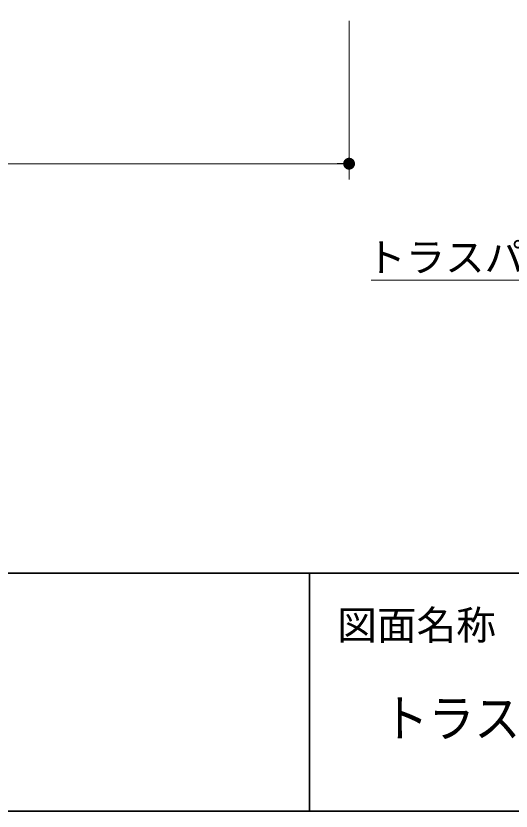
# Model space of a CAD drawing. Units: millimetres, scale not verified. Extents: x -3031 to 3031, y -1522 to 1522.
# Drawn here: x -2154 to -1842, y -1385 to -884 of the extents above; entities that cross this region are included whole.
import ezdxf
from ezdxf.enums import TextEntityAlignment as Align

# ---------------------------------------------------------------- set-up
doc = ezdxf.new("R2010")
doc.units = ezdxf.units.MM
doc.header["$LTSCALE"] = 10
for name, color, linetype, lineweight in [('0-0_1図面枠', 7, 'Continuous', 20), ('0-2_2寸法-3', 7, 'Continuous', 15), ('0-3_2寸法-1', 7, 'Continuous', 15), ('0-4_0', 7, 'Continuous', 25)]:
    doc.layers.add(name, color=color, linetype=linetype, lineweight=lineweight)
doc.styles.add('ＭＳ ゴシック', font='')
doc.styles.add('ＭＳ Ｐゴシック', font='')
doc.styles.get('ＭＳ ゴシック').set_extended_font_data('MS Gothic')
doc.styles.get('ＭＳ Ｐゴシック').set_extended_font_data('MS PGothic')

# ---------------------------------------------------------------- blocks, each defined once
blk = doc.blocks.new('グループ-2')
at = {"layer": '0-0_1図面枠', "lineweight": 35}
for p, q in [((-20000, -12350), (20000, -12350)), ((-10750, -12350), (-10750, -13850))]:
    blk.add_line(p, q, dxfattribs=at)
blk.add_lwpolyline([(-20000, 13850), (20000, 13850), (20000, -13850), (-20000, -13850)], close=True, dxfattribs=at)
blk = doc.blocks.new('図面枠')
at = {"layer": '0-0_1図面枠'}
blk.add_blockref('グループ-2', (0, 0), dxfattribs=at)
at = {"layer": '0-0_1図面枠', "style": 'ＭＳ Ｐゴシック'}
blk.add_text('図面名称', height=183.4, dxfattribs=at).set_placement((-10575, -12824.9), align=Align.BOTTOM_LEFT)
blk = doc.blocks.new('_Dot')
at = {"layer": '0-4_0'}
blk.add_line((-5, 0), (-10, 0), dxfattribs=at)
for points in [[(0, 0), (-5, 0), (-4.96, 0.63)], [(0, 0), (-4.96, -0.63), (-5, 0)], [(0, 0), (-4.96, 0.63), (-4.84, 1.24)], [(0, 0), (-4.84, -1.24), (-4.96, -0.63)], [(0, 0), (-4.84, 1.24), (-4.65, 1.84)], [(0, 0), (-4.65, -1.84), (-4.84, -1.24)], [(0, 0), (-4.65, 1.84), (-4.38, 2.41)], [(0, 0), (-4.38, -2.41), (-4.65, -1.84)], [(0, 0), (-4.38, 2.41), (-4.05, 2.94)], [(0, 0), (-4.05, -2.94), (-4.38, -2.41)], [(0, 0), (-4.05, 2.94), (-3.64, 3.42)], [(0, 0), (-3.64, -3.42), (-4.05, -2.94)], [(0, 0), (-3.64, 3.42), (-3.19, 3.85)], [(0, 0), (-3.19, -3.85), (-3.64, -3.42)], [(0, 0), (-3.19, 3.85), (-2.68, 4.22)], [(0, 0), (-2.68, -4.22), (-3.19, -3.85)], [(0, 0), (-2.68, 4.22), (-2.13, 4.52)], [(0, 0), (-2.13, -4.52), (-2.68, -4.22)], [(0, 0), (-2.13, 4.52), (-1.55, 4.76)], [(0, 0), (-1.55, -4.76), (-2.13, -4.52)], [(0, 0), (-1.55, 4.76), (-0.94, 4.91)], [(0, 0), (-0.94, -4.91), (-1.55, -4.76)], [(0, 0), (-0.94, 4.91), (-0.31, 4.99)], [(0, 0), (-0.31, -4.99), (-0.94, -4.91)], [(0, 0), (-0.31, 4.99), (0.31, 4.99)], [(0, 0), (0.31, -4.99), (-0.31, -4.99)], [(0, 0), (0.31, 4.99), (0.94, 4.91)], [(0, 0), (0.94, 4.91), (1.55, 4.76)], [(0, 0), (1.55, 4.76), (2.13, 4.52)], [(0, 0), (2.13, 4.52), (2.68, 4.22)], [(0, 0), (2.68, 4.22), (3.19, 3.85)], [(0, 0), (3.19, 3.85), (3.64, 3.42)], [(0, 0), (3.64, 3.42), (4.05, 2.94)], [(0, 0), (4.05, 2.94), (4.38, 2.41)], [(0, 0), (4.38, 2.41), (4.65, 1.84)], [(0, 0), (4.65, 1.84), (4.84, 1.24)], [(0, 0), (4.84, 1.24), (4.96, 0.63)], [(0, 0), (4.96, 0.63), (5, 0)], [(0, 0), (0.94, -4.91), (0.31, -4.99)], [(0, 0), (1.55, -4.76), (0.94, -4.91)], [(0, 0), (2.13, -4.52), (1.55, -4.76)], [(0, 0), (2.68, -4.22), (2.13, -4.52)], [(0, 0), (3.19, -3.85), (2.68, -4.22)], [(0, 0), (3.64, -3.42), (3.19, -3.85)], [(0, 0), (4.05, -2.94), (3.64, -3.42)], [(0, 0), (4.38, -2.41), (4.05, -2.94)], [(0, 0), (4.65, -1.84), (4.38, -2.41)], [(0, 0), (4.84, -1.24), (4.65, -1.84)], [(0, 0), (4.96, -0.63), (4.84, -1.24)], [(0, 0), (5, 0), (4.96, -0.63)]]:
    blk.add_solid(points, dxfattribs=at)
blk = doc.blocks.new('グループ-36')
at = {"layer": '0-2_2寸法-3'}
blk.add_line((-10360.4, -10503.6), (-8508.4, -10503.6), dxfattribs=at)
at = {"layer": '0-2_2寸法-3', "style": 'ＭＳ ゴシック'}
blk.add_text('トラスパ 設置図', height=182.2, dxfattribs=at).set_placement((-10391.7, -10505.8), align=Align.BOTTOM_LEFT)

msp = doc.modelspace()

# ---------------------------------------------------------------- linework, layer by layer
at = {"layer": '0-3_2寸法-1'}
for p, q in [((-1943.79, -887.06), (-1943.79, -987.06)), ((-1951.29, -977.06), (-2741.29, -977.06))]:
    msp.add_line(p, q, dxfattribs=at)

# ---------------------------------------------------------------- block references
at = {"layer": '0-0_1図面枠', "xscale": 0.1, "yscale": 0.1}
msp.add_blockref('図面枠', (-893.75, 0), dxfattribs=at)
at = {"layer": '0-2_2寸法-3', "xscale": 0.1, "yscale": 0.1}
msp.add_blockref('グループ-36', (-893.75, 0), dxfattribs=at)
at = {"layer": '0-3_2寸法-1', "xscale": 0.7503418, "yscale": 0.7503418}
msp.add_blockref('_Dot', (-1943.79, -977.06), dxfattribs=at)

# ---------------------------------------------------------------- texts
at = {"layer": '0-0_1図面枠', "style": 'ＭＳ Ｐゴシック', "width": 0.9}
msp.add_text('トラスパ製品図', height=23.58, dxfattribs=at).set_placement((-1922.71, -1345.35), align=Align.BOTTOM_LEFT)

doc.saveas('drawing.dxf')
